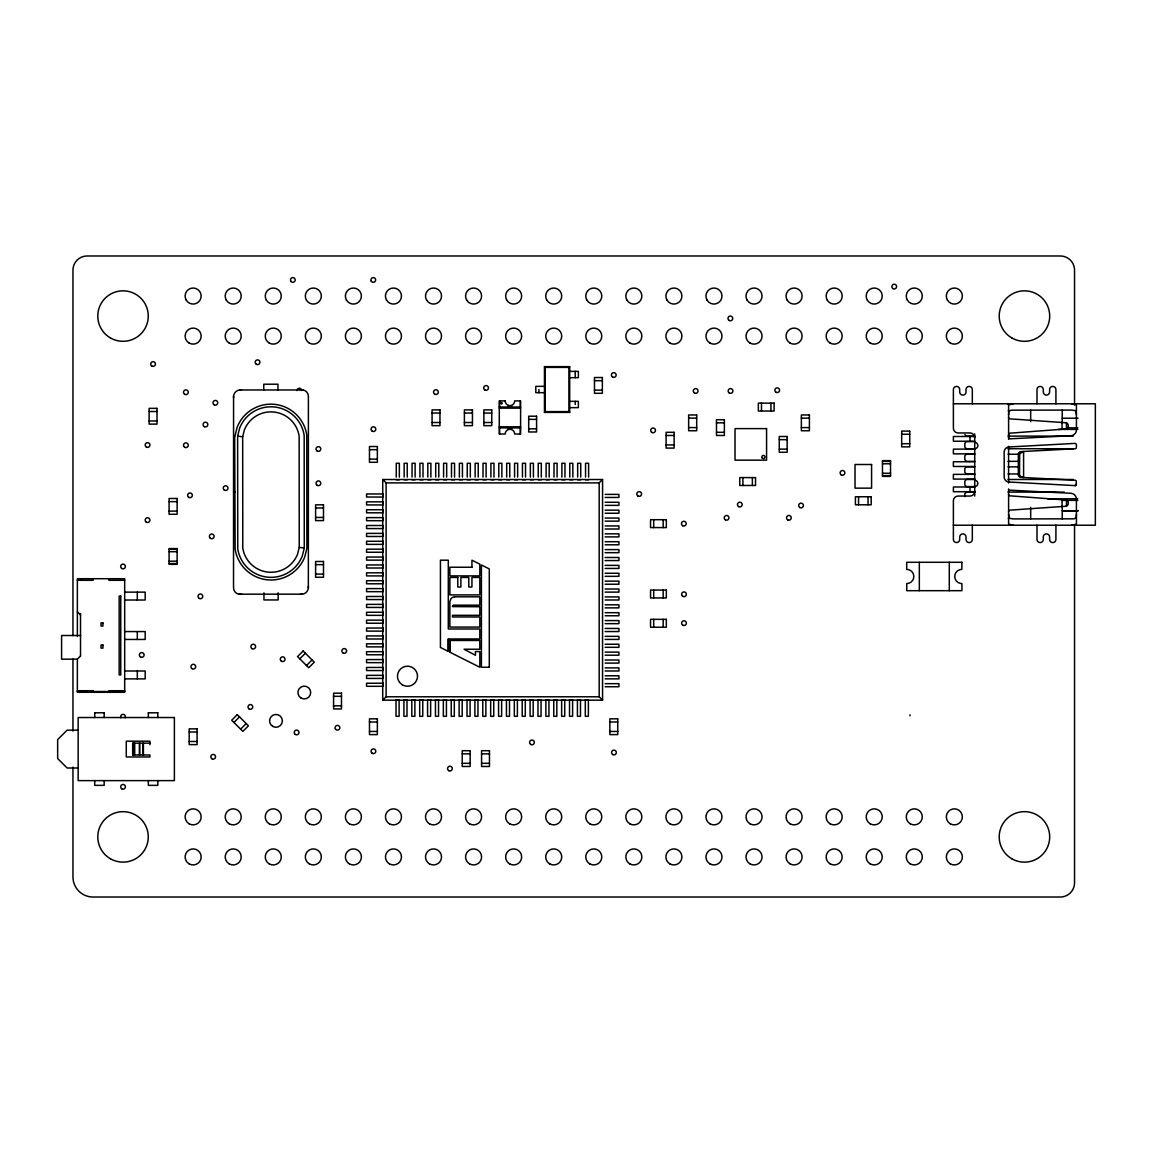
<?xml version="1.0" encoding="UTF-8"?>
<svg xmlns="http://www.w3.org/2000/svg" width="1153" height="1153" viewBox="0 0 1153 1153"><rect width="100%" height="100%" fill="white"/><g stroke="black" fill="none" stroke-linecap="round" stroke-linejoin="round"><path stroke-width="1.5" d="M448.301 638.964L448.315 651.416L440.432 647.453L440.432 560.185L448.315 560.185L448.301 629.005L479.835 629.005L479.835 638.964L448.301 638.964L448.315 651.416M1008.601 414.821L1008.832 411.477L1010.965 410.165L1071.685 410.079L1075.792 410.713L1076.426 414.821M1076.426 514.18L1076.196 517.538L1074.063 518.836L1013.328 518.922L1009.235 518.288L1008.601 514.18M1008.601 434.854L1008.616 434.638A1.701 1.701 0 0 1 1010.172 433.168L1065.314 429.017C1069.364 429.175 1069.364 422.546 1065.314 422.704L1010.172 418.87A1.701 1.686 0 0 1 1008.601 417.4L1008.601 417.184M1008.601 511.817L1008.616 511.601A1.701 1.686 0 0 1 1010.172 510.13L1065.314 506.297C1069.364 506.455 1069.364 499.825 1065.314 499.984L1010.172 495.848A1.701 1.701 0 0 1 1008.601 494.363L1008.601 494.147M1076.138 484.923L1074.841 485.6L1008.529 481.997A5.275 5.275 0 0 1 1004.177 477.472L1004.177 451.529A5.275 5.275 0 0 1 1008.529 447.004L1074.841 443.401A1.571 1.571 0 0 1 1076.426 444.972L1076.369 447.638A1.571 1.571 0 0 1 1074.841 448.805L1020.909 451.601A2.983 2.666 -90 0 0 1018.33 453.806L1018.33 475.195A2.983 2.666 90 0 0 1020.909 477.4L1074.841 480.196A1.571 1.571 0 0 1 1076.369 481.363L1076.008 485.096M449.886 652.209L449.872 640.463L479.792 640.463L479.835 649.24L464.082 649.24L475.44 655.264L475.44 651.56L479.835 651.56L479.835 667.256L449.886 652.209L449.886 640.463M1008.587 517.755L1008.385 518.663M235.039 435.848L237.187 427.158A36.247 36.247 0 0 1 306.77 435.027L306.885 548.309L304.738 557A36.247 36.247 0 0 1 235.154 549.131L234.664 435.791M237.633 436.165L239.637 428.123A33.624 33.624 0 0 1 304.176 435.416L304.277 547.992L302.288 556.034A33.624 33.624 0 0 1 237.749 548.742L237.633 436.165L242.678 436.771L242.779 547.978A28.537 28.537 0 0 0 297.56 554.175L299.247 547.372L299.146 436.165A28.537 28.537 0 0 0 244.364 429.983L242.678 436.771M77.366 636.398L77.366 578.72L124.683 578.72L124.683 692.29L77.366 692.29L77.366 659.17L80.523 656.014M569.697 412.385L568.948 411.621L568.948 367.389L569.697 366.64L544.461 366.64L544.461 412.385L569.697 412.385L569.697 366.64M233.929 722.455L239.507 716.878M544.461 412.385L545.225 411.621L545.225 367.389L544.461 366.64M299.78 658.81L305.358 653.232M240.617 729.143L246.194 723.58M306.467 665.512L312.045 659.934M382.724 479.518L386.111 482.891L599.185 482.891L602.558 479.518L602.558 700.174L382.724 700.174L382.724 479.518L602.558 479.518M382.724 700.174L386.111 696.787L386.111 482.891M1075.259 485.543L1074.841 485.6A1.571 1.571 0 0 0 1076.426 484.029M454.57 596.807L453.979 596.879A5.102 5.102 0 0 0 450.881 598.839L449.872 601.707L449.886 627.088L479.835 627.102L479.835 616.985L452.48 616.985L452.48 615.313L479.835 615.313L479.835 606.737L452.48 606.608A1.528 1.528 0 0 1 453.533 605.166L479.835 605.166L479.835 596.807L454.671 596.807M1013.328 403.781L1008.601 404.934L1008.601 439.264M1071.685 525.22L1076.426 524.067L1076.426 498.889A5.866 5.866 0 0 0 1070.863 493.282L1010.172 490.184A1.499 1.499 0 0 0 1008.601 491.682M545.225 367.389L568.948 367.389M569.697 371.367L578.374 371.367L578.374 377.68L569.697 377.68M594.472 380.677L602.356 380.677M544.461 386.356L535.799 386.356L535.799 392.669L544.461 392.669M239.608 389.973L303.34 389.973M594.472 390.146L602.356 390.146M569.697 401.345L578.374 401.345L578.374 407.643L569.697 407.643M953.387 403.781L1095.35 403.781L1095.35 525.22L953.387 525.22M508.214 406.231L511.658 406.231M499.292 407.038L520.594 407.038M499.292 408.133L520.594 408.133M149.126 411.506L157.024 411.506M545.225 411.621L568.948 411.621M432.072 413.048L439.956 413.048M464.4 413.048L472.442 413.048M483.871 413.048L491.754 413.048M688.644 418.121L696.686 418.121M801.364 418.121L809.406 418.121M1062.23 418.208L1078.098 418.236M528.694 419.361L536.577 419.361M149.126 420.96L157.024 420.96M432.072 422.502L439.956 422.502M464.4 422.502L472.442 422.502M483.871 422.502L491.754 422.502M716.489 422.848L724.372 422.848M499.292 426.797L520.594 426.797M688.644 427.59L696.686 427.59M801.364 427.59L809.406 427.59M499.292 427.878L520.594 427.878M1067.159 427.835L1077.796 427.835M508.214 428.685L511.658 428.685M528.694 428.815L536.577 428.815M1058.281 429.406L1077.796 429.406M716.489 432.317L724.372 432.317M901.689 434.249L909.731 434.249M666.088 435.474L674.13 435.474M974.717 436.108L966.401 436.108L964.83 434.537M1008.01 436.108L1073.27 436.108M974.717 436.497L953.387 436.497L953.387 441.239L974.717 441.239M779.269 439.653L787.153 439.653M974.717 441.628L966.401 441.628L964.83 443.213L964.83 447.148L966.401 448.733L974.717 448.733A3.156 3.156 0 0 0 977.845 445.577A3.156 3.156 0 0 0 974.689 442.421M901.689 443.703L909.731 443.703M666.088 444.943L674.13 444.943M1008.01 448.733L1073.27 448.733M779.269 449.122L787.153 449.122M974.717 449.122L953.387 449.122L953.387 453.85L974.717 453.85M369.479 449.67L377.362 449.67M974.717 454.253L966.401 454.253L964.83 455.824L964.83 459.773L966.401 461.344L974.717 461.344M1008.01 454.253L1019.382 454.253M369.479 459.139L377.362 459.139M882.477 461.416L890.52 461.416M1008.01 461.344L1019.382 461.344M974.717 461.748L953.387 461.748L953.387 466.475L974.717 466.475M882.477 463.78L890.52 463.78M974.717 466.864L966.401 466.864L964.83 468.449L964.83 472.384L966.401 473.969L974.717 473.969M1008.01 466.864L1019.382 466.864M882.477 473.249L890.52 473.249M1008.01 473.969L1019.382 473.969M974.717 474.359L953.387 474.359L953.387 479.086L974.717 479.086M882.477 475.612L890.52 475.612M974.717 479.489L966.401 479.489L964.83 481.06L964.83 485.009L966.401 486.58L974.717 486.58A3.156 3.156 0 0 0 977.845 483.424A3.156 3.156 0 0 0 974.689 480.268M1008.01 479.489L1073.27 479.489M396.272 479.749L399.356 479.749M404.155 479.749L407.24 479.749M412.053 479.749L415.123 479.749M419.937 479.749L423.007 479.749M427.821 479.749L430.891 479.749M435.704 479.749L438.789 479.749M443.588 479.749L446.672 479.749M451.486 479.749L454.556 479.749M459.37 479.749L462.439 479.749M467.253 479.749L470.323 479.749M475.137 479.749L478.221 479.749M483.021 479.749L486.105 479.749M490.919 479.749L493.988 479.749M498.802 479.749L501.872 479.749M506.686 479.749L509.756 479.749M514.569 479.749L517.654 479.749M522.453 479.749L525.537 479.749M530.351 479.749L533.421 479.749M538.235 479.749L541.305 479.749M546.118 479.749L549.188 479.749M554.002 479.749L557.086 479.749M561.886 479.749L564.97 479.749M569.784 479.749L572.854 479.749M577.667 479.749L580.737 479.749M585.551 479.749L588.621 479.749M974.717 486.984L953.387 486.984L953.387 491.711L974.717 491.711M233.526 492.072L235.039 492.072M974.717 492.1L966.401 492.1L964.83 493.686L964.83 496.64M1008.01 492.1L1064.291 492.1M605.152 494.392L618.93 494.392L618.93 497.462L605.152 497.462M1047.63 498.802L1077.796 498.802M1061.827 500.388L1077.796 500.388M169.087 501.641L177.13 501.641M605.152 502.276L618.93 502.276L618.93 505.36L605.152 505.36M315.605 507.983L323.489 507.983M605.152 510.159L618.93 510.159L618.93 513.244L605.152 513.244M169.087 511.11L177.13 511.11M315.605 517.452L323.489 517.452M605.152 518.057L618.93 518.057L618.93 521.127L605.152 521.127M605.152 525.941L618.93 525.941L618.93 529.011L605.152 529.011M605.152 533.825L618.93 533.825L618.93 536.894L605.152 536.894M605.152 541.708L618.93 541.708L618.93 544.793L605.152 544.793M169.087 549.361L177.13 549.361M605.152 549.592L618.93 549.592L618.93 552.676L605.152 552.676M169.087 551.725L177.13 551.725M605.152 557.49L618.93 557.49L618.93 560.56L605.152 560.56M169.087 561.18L177.13 561.18M169.087 563.558L177.13 563.558M315.605 564.639L323.489 564.639M605.152 565.374L618.93 565.374L618.93 568.443L605.152 568.443M605.152 573.257L618.93 573.257L618.93 576.327L605.152 576.327M315.605 574.108L323.489 574.108M77.366 580.305L93.134 580.305L93.134 578.72M124.683 580.305L108.915 580.305L108.915 578.72M605.152 581.141L618.93 581.141L618.93 584.225L605.152 584.225M605.152 589.024L618.93 589.024L618.93 592.109L605.152 592.109M124.683 592.138L145.192 592.138L145.192 600.021L124.683 600.021M238.585 594.17L302.317 594.17M605.152 596.923L618.93 596.923L618.93 599.992L605.152 599.992M605.152 604.806L618.93 604.806L618.93 607.876L605.152 607.876M605.152 612.69L618.93 612.69L618.93 615.76L605.152 615.76M605.152 620.573L618.93 620.573L618.93 623.658L605.152 623.658M605.152 628.457L618.93 628.457L618.93 631.541L605.152 631.541M124.683 631.57L145.192 631.57L145.192 639.454L124.683 639.454M80.681 635.505L61.599 635.505L61.599 659.17L77.366 659.17M605.152 636.355L618.93 636.355L618.93 639.425L605.152 639.425M605.152 644.239L618.93 644.239L618.93 647.309L605.152 647.309M605.152 652.122L618.93 652.122L618.93 655.192L605.152 655.192M605.152 660.006L618.93 660.006L618.93 663.09L605.152 663.09M605.152 667.89L618.93 667.89L618.93 670.974L605.152 670.974M124.683 671.003L145.192 671.003L145.192 678.886L124.683 678.886M605.152 675.788L618.93 675.788L618.93 678.858L605.152 678.858M605.152 683.671L618.93 683.671L618.93 686.741L605.152 686.741M77.366 690.719L93.134 690.719L93.134 692.29M124.683 690.719L109.002 690.719L109.002 692.29M77.366 691.497L124.683 691.497M333.577 696.326L341.475 696.326M386.111 696.787L599.185 696.787L602.558 700.174M333.577 705.795L341.475 705.795M94.719 712.799L104.174 712.799M148.348 712.799L157.802 712.799M369.479 721.994L377.362 721.994M609.865 721.994L617.749 721.994M78.159 730.152L67.119 730.152L57.65 739.606L57.65 758.53L67.119 767.999L78.159 767.999M369.479 731.449L377.362 731.449M609.865 731.449L617.749 731.449M189.193 732.011L197.077 732.011M189.193 741.465L197.077 741.465M149.919 743.152L132.696 743.152L132.696 754.984L149.919 754.984L149.919 756.959L126.268 756.959L126.268 741.192L149.919 741.192L149.919 744.694M462.238 753.846L470.136 753.846M481.579 753.846L489.463 753.846M462.238 763.315L470.136 763.315M481.579 763.315L489.463 763.315M1071.685 403.781L1076.426 404.934L1076.426 430.112A5.866 5.866 0 0 1 1070.863 435.733L1010.172 438.817A1.499 1.499 0 0 1 1008.601 437.318M1013.328 525.22L1008.601 524.067L1008.601 488.944M241.481 389.973L239.334 390.002A6.99 6.99 0 0 0 233.598 395.724L233.569 397.886M300.443 594.17L302.59 594.155A6.99 6.99 0 0 0 308.327 588.434L308.355 586.272M1007.751 403.781L1008.558 404.141M299.247 547.372L304.277 547.992M77.366 611.854L80.523 614.996M1008.385 410.338L1008.601 411.29M1074.538 404.905L1074.538 270.148A14.167 14.167 0 0 0 1060.371 255.98L87.109 255.98A14.167 14.167 0 0 0 72.956 270.148L72.956 635.678M1074.538 525.278L1074.538 882.838A14.182 14.182 0 0 1 1060.342 897.02L93.018 897.02A20.062 20.062 0 0 1 72.956 876.957L72.956 767.12M1066.467 422.949L1066.467 428.772M1066.467 500.229L1066.467 506.052M1062.23 410.093L1062.23 422.935M1062.23 506.066L1062.23 518.908M1062.043 422.474L1062.043 429.262M1062.043 499.739L1062.043 506.527M1055.917 403.781L1055.917 389.584A3.156 3.156 0 0 0 1052.761 386.428A3.156 3.156 0 0 0 1049.605 389.584L1049.605 391.948A3.156 3.156 0 0 1 1046.448 395.104A3.156 3.156 0 0 1 1043.292 391.948L1043.292 389.584A3.156 3.156 0 0 0 1040.15 386.428A3.156 3.156 0 0 0 1036.994 389.584L1036.994 403.781M1055.917 525.22L1055.917 539.417A3.156 3.156 0 0 1 1052.761 542.573A3.156 3.156 0 0 1 1049.605 539.417L1049.605 537.053A3.156 3.156 0 0 0 1046.448 533.897A3.156 3.156 0 0 0 1043.292 537.053L1043.292 539.417A3.156 3.156 0 0 1 1040.15 542.573A3.156 3.156 0 0 1 1036.994 539.417L1036.994 525.22M1030.681 410.093L1030.681 421.71M1030.681 507.349L1030.681 518.908M1008.601 446.355L1008.601 483.035M974.717 433.946L974.717 496.049M972.325 403.781L972.325 389.584A3.156 3.156 0 0 0 969.169 386.428A3.156 3.156 0 0 0 966.012 389.584L966.012 391.948A3.156 3.156 0 0 1 962.856 395.104A3.156 3.156 0 0 1 959.7 391.948L959.7 389.584A3.156 3.156 0 0 0 956.543 386.428A3.156 3.156 0 0 0 953.387 389.584L953.387 428.224A4.727 4.727 0 0 0 958.129 432.951L969.961 432.951A4.727 4.727 0 0 1 974.689 437.693M972.325 525.22L972.325 539.417A3.156 3.156 0 0 1 969.169 542.573A3.156 3.156 0 0 1 966.012 539.417L966.012 537.053A3.156 3.156 0 0 0 962.856 533.897A3.156 3.156 0 0 0 959.7 537.053L959.7 539.417A3.156 3.156 0 0 1 956.543 542.573A3.156 3.156 0 0 1 953.387 539.417L953.387 500.777A4.727 4.727 0 0 1 958.129 496.049L969.961 496.049A4.727 4.727 0 0 0 974.689 491.308M969.99 436.497L969.99 441.239M969.99 486.984L969.99 491.711M949.294 562.289L949.294 590.682M919.33 562.289L919.33 590.682M910.005 714.846L910.005 715.782M868.036 496.756L868.036 504.798M858.567 496.756L858.567 504.798M770.953 403.132L770.953 411.03M761.484 403.132L761.484 411.03M752.376 477.587L752.376 485.471M742.907 477.587L742.907 485.471M663.177 519.7L663.177 527.584M663.177 590.062L663.177 597.946M663.177 619.334L663.177 627.232M653.708 519.7L653.708 527.584M653.708 590.062L653.708 597.946M653.708 619.334L653.708 627.232M599.185 482.891L599.185 696.787M588.621 477.068L588.621 463.29L585.551 463.29L585.551 477.068M580.737 477.068L580.737 463.29L577.667 463.29L577.667 477.068M575.217 371.367L575.217 377.68M575.217 401.345L575.217 404.501M572.854 477.068L572.854 463.29L569.784 463.29L569.784 477.068M564.97 477.068L564.97 463.29L561.886 463.29L561.886 477.068M557.086 477.068L557.086 463.29L554.002 463.29L554.002 477.068M549.188 477.068L549.188 463.29L546.118 463.29L546.118 477.068M541.305 477.068L541.305 463.29L538.235 463.29L538.235 477.068M538.941 389.512L538.941 392.669M533.421 477.068L533.421 463.29L530.351 463.29L530.351 477.068M525.537 477.068L525.537 463.29L522.453 463.29L522.453 477.068M520.277 400.898L520.277 407.038M520.277 427.878L520.277 434.018M517.654 477.068L517.654 463.29L514.569 463.29L514.569 477.068M509.756 477.068L509.756 463.29L506.686 463.29L506.686 477.068M501.872 477.068L501.872 463.29L498.802 463.29L498.802 477.068M499.609 400.898L499.609 407.038M499.609 427.878L499.609 434.018M493.988 477.068L493.988 463.29L490.919 463.29L490.919 477.068M486.105 477.068L486.105 463.29L483.021 463.29L483.021 477.068M478.221 477.068L478.221 463.29L475.137 463.29L475.137 477.068M470.323 477.068L470.323 463.29L467.253 463.29L467.253 477.068M462.439 477.068L462.439 463.29L459.37 463.29L459.37 477.068M454.556 477.068L454.556 463.29L451.486 463.29L451.486 477.068M446.672 477.068L446.672 463.29L443.588 463.29L443.588 477.068M438.789 477.068L438.789 463.29L435.704 463.29L435.704 477.068M430.891 477.068L430.891 463.29L427.821 463.29L427.821 477.068M423.007 477.068L423.007 463.29L419.937 463.29L419.937 477.068M415.123 477.068L415.123 463.29L412.053 463.29L412.053 477.068M407.24 477.068L407.24 463.29L404.155 463.29L404.155 477.068M399.356 477.068L399.356 463.29L396.272 463.29L396.272 477.068M308.355 588.102L308.399 396.517A6.558 6.558 0 0 0 300.371 389.973M278.161 592.844L278.161 599.949L263.951 599.949L263.951 592.844M277.959 389.973L277.959 384.208L263.763 384.208L263.763 389.973M233.569 396.055L233.526 587.641A6.558 6.558 0 0 0 241.553 594.17M157.802 712.785L157.802 717.526M157.802 780.624L157.802 785.366L148.348 785.352L148.348 780.624M148.348 712.785L148.348 717.526M143.404 743.152L143.404 754.984M143.116 743.152L143.116 754.984M139.7 743.152L139.7 754.984M139.412 743.152L139.412 754.984M137.308 592.138L137.308 600.021M137.308 631.57L137.308 639.454M137.308 671.003L137.308 678.886M134.584 743.152L134.584 754.984M134.368 743.152L134.368 754.984M132.912 743.152L132.912 754.984M120.748 578.72L120.748 579.512M120.762 691.497L120.762 692.29M104.174 712.785L104.174 717.526M104.174 780.624L104.174 785.366L94.719 785.352L94.719 780.624M94.719 712.785L94.719 717.526M81.315 578.72L81.315 579.512M81.315 691.497L81.315 692.29M80.523 613.54L80.523 656.143M72.956 659.084L72.956 731.103M296.955 390.593A2.364 2.364 0 0 1 299.319 388.23A2.364 2.364 0 0 1 301.682 390.593M120.979 717.887A2.364 2.364 0 0 1 123.025 714.341A2.364 2.364 0 0 1 125.072 717.887M500.892 403.06C501.858 406.072 503.241 400.941 500.892 403.06M1019.656 453.749L1019.54 474.618L1020.708 476.607L1023.59 477.529L1023.59 451.472L1019.656 453.749M237.273 714.644L231.695 720.221L242.851 731.377L248.428 725.799L237.273 714.644M303.124 651.013L297.546 656.576L308.701 667.731L314.279 662.153L303.124 651.013M602.356 377.521L594.472 377.521L594.472 393.303L602.356 393.303L602.356 377.521M505.201 400.898L499.292 400.898L499.292 434.018L505.201 434.018A4.727 4.727 0 0 1 509.943 429.291A4.727 4.727 0 0 1 514.67 434.018L520.594 434.018L520.594 400.898L514.67 400.898A4.727 4.727 0 0 1 509.943 405.625A4.727 4.727 0 0 1 505.201 400.898M774.11 403.132L758.328 403.132L758.328 411.03L774.11 411.03L774.11 403.132M157.024 408.349L149.126 408.349L149.126 424.117L157.024 424.117L157.024 408.349M439.956 409.891L432.072 409.891L432.072 425.659L439.956 425.659L439.956 409.891M472.442 409.891L464.4 409.891L464.4 425.659L472.442 425.659L472.442 409.891M491.754 409.891L483.871 409.891L483.871 425.659L491.754 425.659L491.754 409.891M696.686 414.965L688.644 414.965L688.644 430.746L696.686 430.746L696.686 414.965M809.406 414.965L801.364 414.965L801.364 430.746L809.406 430.746L809.406 414.965M536.577 416.204L528.694 416.204L528.694 431.971L536.577 431.971L536.577 416.204M724.372 419.706L716.489 419.706L716.489 435.474L724.372 435.474L724.372 419.706M766.572 428.613L735.023 428.613L735.023 460.162L766.572 460.162L766.572 428.613M909.731 431.092L901.689 431.092L901.689 446.86L909.731 446.86L909.731 431.092M674.13 432.317L666.088 432.317L666.088 448.099L674.13 448.099L674.13 432.317M787.153 436.497L779.269 436.497L779.269 452.279L787.153 452.279L787.153 436.497M377.362 446.514L369.479 446.514L369.479 462.281L377.362 462.281L377.362 446.514M890.52 460.638L882.477 460.638L882.477 476.405L890.52 476.405L890.52 460.638M871.582 464.5L855.022 464.5L855.022 488.151L871.582 488.151L871.582 464.5M755.532 477.587L739.75 477.587L739.75 485.471L755.532 485.471L755.532 477.587M383.027 493.96L366.568 493.96L366.568 497.044L383.027 497.044L383.027 493.96M871.192 496.756L855.411 496.756L855.411 504.798L871.192 504.798L871.192 496.756M177.13 498.485L169.087 498.485L169.087 514.267L177.13 514.267L177.13 498.485M383.027 501.843L366.568 501.843L366.568 504.928L383.027 504.928L383.027 501.843M323.489 504.827L315.605 504.827L315.605 520.594L323.489 520.594L323.489 504.827M383.027 509.741L366.568 509.741L366.568 512.811L383.027 512.811L383.027 509.741M1078.098 510.765L1062.23 510.765L1078.098 510.793M383.027 517.625L366.568 517.625L366.568 520.695L383.027 520.695L383.027 517.625M666.333 519.7L650.551 519.7L650.551 527.584L666.333 527.584L666.333 519.7M383.027 525.509L366.568 525.509L366.568 528.578L383.027 528.578L383.027 525.509M383.027 533.392L366.568 533.392L366.568 536.476L383.027 536.476L383.027 533.392M383.027 541.276L366.568 541.276L366.568 544.36L383.027 544.36L383.027 541.276M177.13 548.569L169.087 548.569L169.087 564.336L177.13 564.336L177.13 548.569M383.027 549.174L366.568 549.174L366.568 552.244L383.027 552.244L383.027 549.174M383.027 557.058L366.568 557.058L366.568 560.127L383.027 560.127L383.027 557.058M323.489 561.482L315.605 561.482L315.605 577.264L323.489 577.264L323.489 561.482M961.919 562.289L906.705 562.289L906.705 569.395L908.478 569.611A7.091 7.091 0 0 1 906.791 583.577L906.705 590.682L961.919 590.682L961.919 583.577L960.146 583.36A7.091 7.091 0 0 1 961.833 569.38L961.919 562.289M383.027 564.941L366.568 564.941L366.568 568.011L383.027 568.011L383.027 564.941M471.937 567.233L449.886 567.233L449.886 575.895L479.835 575.895L479.835 564.177L471.937 560.214L471.937 567.233M383.027 572.825L366.568 572.825L366.568 575.909L383.027 575.909L383.027 572.825M457.77 577.451L449.886 577.451L449.886 594.905L479.835 594.905L479.835 577.451L471.937 577.451L471.937 587.021L468.781 587.021L468.781 577.451L460.883 577.451L460.883 587.021L457.77 587.021L457.77 577.451M383.027 580.708L366.568 580.708L366.568 583.793L383.027 583.793L383.027 580.708M383.027 588.606L366.568 588.606L366.568 591.676L383.027 591.676L383.027 588.606M666.333 590.062L650.551 590.062L650.551 597.946L666.333 597.946L666.333 590.062M120.748 596.072L119.163 596.072L119.163 674.937L120.748 674.937L120.748 596.072M383.027 596.49L366.568 596.49L366.568 599.56L383.027 599.56L383.027 596.49M383.027 604.374L366.568 604.374L366.568 607.444L383.027 607.444L383.027 604.374M383.027 612.257L366.568 612.257L366.568 615.342L383.027 615.342L383.027 612.257M666.333 619.334L650.551 619.334L650.551 627.232L666.333 627.232L666.333 619.334M383.027 620.141L366.568 620.141L366.568 623.225L383.027 623.225L383.027 620.141M102.92 622.894L101.032 622.894L101.032 626.036L102.92 626.036L102.92 622.894M383.027 628.039L366.568 628.039L366.568 631.109L383.027 631.109L383.027 628.039M383.027 635.923L366.568 635.923L366.568 638.993L383.027 638.993L383.027 635.923M383.027 643.806L366.568 643.806L366.568 646.876L383.027 646.876L383.027 643.806M102.92 644.974L101.032 644.974L101.032 648.13L102.92 648.13L102.92 644.974M383.027 651.69L366.568 651.69L366.568 654.774L383.027 654.774L383.027 651.69M383.027 659.574L366.568 659.574L366.568 662.658L383.027 662.658L383.027 659.574M489.29 667.256L481.406 667.256L481.406 564.97L489.29 568.933L489.29 667.256M383.027 667.457L366.568 667.457L366.568 670.542L383.027 670.542L383.027 667.457M383.027 675.355L366.568 675.355L366.568 678.425L383.027 678.425L383.027 675.355M383.027 683.239L366.568 683.239L366.568 686.309L383.027 686.309L383.027 683.239M341.475 693.169L333.577 693.169L333.577 708.951L341.475 708.951L341.475 693.169M399.111 699.842L396.027 699.842L396.027 716.301L399.111 716.301L399.111 699.842M406.995 699.842L403.91 699.842L403.91 716.301L406.995 716.301L406.995 699.842M414.878 699.842L411.808 699.842L411.808 716.301L414.878 716.301L414.878 699.842M422.762 699.842L419.692 699.842L419.692 716.301L422.762 716.301L422.762 699.842M430.645 699.842L427.576 699.842L427.576 716.301L430.645 716.301L430.645 699.842M438.544 699.842L435.459 699.842L435.459 716.301L438.544 716.301L438.544 699.842M446.427 699.842L443.343 699.842L443.343 716.301L446.427 716.301L446.427 699.842M454.311 699.842L451.227 699.842L451.227 716.301L454.311 716.301L454.311 699.842M462.194 699.842L459.125 699.842L459.125 716.301L462.194 716.301L462.194 699.842M470.078 699.842L467.008 699.842L467.008 716.301L470.078 716.301L470.078 699.842M477.962 699.842L474.892 699.842L474.892 716.301L477.962 716.301L477.962 699.842M485.86 699.842L482.776 699.842L482.776 716.301L485.86 716.301L485.86 699.842M493.743 699.842L490.659 699.842L490.659 716.301L493.743 716.301L493.743 699.842M501.627 699.842L498.557 699.842L498.557 716.301L501.627 716.301L501.627 699.842M509.511 699.842L506.441 699.842L506.441 716.301L509.511 716.301L509.511 699.842M517.394 699.842L514.324 699.842L514.324 716.301L517.394 716.301L517.394 699.842M525.292 699.842L522.208 699.842L522.208 716.301L525.292 716.301L525.292 699.842M533.176 699.842L530.092 699.842L530.092 716.301L533.176 716.301L533.176 699.842M541.06 699.842L537.99 699.842L537.99 716.301L541.06 716.301L541.06 699.842M548.943 699.842L545.873 699.842L545.873 716.301L548.943 716.301L548.943 699.842M556.827 699.842L553.757 699.842L553.757 716.301L556.827 716.301L556.827 699.842M564.725 699.842L561.641 699.842L561.641 716.301L564.725 716.301L564.725 699.842M572.609 699.842L569.524 699.842L569.524 716.301L572.609 716.301L572.609 699.842M580.492 699.842L577.422 699.842L577.422 716.301L580.492 716.301L580.492 699.842M588.376 699.842L585.306 699.842L585.306 716.301L588.376 716.301L588.376 699.842M174.377 717.526L78.159 717.526L78.159 780.624L174.377 780.624L174.377 717.526M377.362 718.838L369.479 718.838L369.479 734.605L377.362 734.605L377.362 718.838M617.749 718.838L609.865 718.838L609.865 734.605L617.749 734.605L617.749 718.838M197.077 728.855L189.193 728.855L189.193 744.622L197.077 744.622L197.077 728.855M470.136 750.704L462.238 750.704L462.238 766.471L470.136 766.471L470.136 750.704M489.463 750.704L481.579 750.704L481.579 766.471L489.463 766.471L489.463 750.704M110.414 858.754A25.236 25.236 0 0 0 148.261 836.891A25.236 25.236 0 0 0 110.414 815.041A25.236 25.236 0 0 0 110.414 858.754M110.414 337.93A25.236 25.236 0 0 0 148.261 316.066A25.236 25.236 0 0 0 110.414 294.217A25.236 25.236 0 0 0 110.414 337.93M1011.83 858.754A25.236 25.236 0 0 0 1049.691 836.891A25.236 25.236 0 0 0 1011.83 815.041A25.236 25.236 0 0 0 1011.83 858.754M1011.83 337.93A25.236 25.236 0 0 0 1049.691 316.066A25.236 25.236 0 0 0 1011.83 294.217A25.236 25.236 0 0 0 1011.83 337.93M290.772 281.13A2.364 2.364 0 0 0 294.88 281.13A2.364 2.364 0 0 0 292.819 277.585A2.364 2.364 0 0 0 290.772 281.13M371.223 281.13A2.364 2.364 0 0 0 375.316 281.13A2.364 2.364 0 0 0 373.269 277.585A2.364 2.364 0 0 0 371.223 281.13M729.345 393.014A2.364 2.364 0 0 0 732.89 390.968A2.364 2.364 0 0 0 729.345 388.907A2.364 2.364 0 0 0 729.345 393.014M729.186 320.462A2.364 2.364 0 0 0 732.731 318.401A2.364 2.364 0 0 0 729.186 316.354A2.364 2.364 0 0 0 729.186 320.462M434.753 394.167A2.364 2.364 0 0 0 438.299 392.121A2.364 2.364 0 0 0 434.753 390.06A2.364 2.364 0 0 0 434.753 394.167M317.219 451.039A2.364 2.364 0 0 0 320.779 448.993A2.364 2.364 0 0 0 317.219 446.946A2.364 2.364 0 0 0 317.219 451.039M317.219 485.341A2.364 2.364 0 0 0 320.779 483.294A2.364 2.364 0 0 0 317.219 481.248A2.364 2.364 0 0 0 317.219 485.341M256.37 364.29A2.364 2.364 0 0 0 259.929 362.244A2.364 2.364 0 0 0 256.37 360.197A2.364 2.364 0 0 0 256.37 364.29M140.565 656.994A2.364 2.364 0 0 0 144.111 654.933A2.364 2.364 0 0 0 140.565 652.886A2.364 2.364 0 0 0 140.565 656.994M211.993 758.818A2.364 2.364 0 0 0 215.539 756.772A2.364 2.364 0 0 0 211.993 754.725A2.364 2.364 0 0 0 211.993 758.818M192.147 668.711A2.364 2.364 0 0 0 195.693 666.665A2.364 2.364 0 0 0 192.147 664.604A2.364 2.364 0 0 0 192.147 668.711M612.603 377.045A2.364 2.364 0 0 0 616.149 374.999A2.364 2.364 0 0 0 612.603 372.952A2.364 2.364 0 0 0 612.603 377.045M682.648 525.696A2.364 2.364 0 0 0 686.208 523.649A2.364 2.364 0 0 0 682.648 521.603A2.364 2.364 0 0 0 682.648 525.696M682.807 596.36A2.364 2.364 0 0 0 686.366 594.314A2.364 2.364 0 0 0 682.807 592.253A2.364 2.364 0 0 0 682.807 596.36M682.807 625.214A2.364 2.364 0 0 0 686.366 623.168A2.364 2.364 0 0 0 682.807 621.121A2.364 2.364 0 0 0 682.807 625.214M841.301 474.906A2.364 2.364 0 0 0 844.846 472.86A2.364 2.364 0 0 0 841.301 470.813A2.364 2.364 0 0 0 841.301 474.906M372.246 431.208A2.364 2.364 0 0 0 375.792 429.161A2.364 2.364 0 0 0 372.246 427.114A2.364 2.364 0 0 0 372.246 431.208M372.246 753.298A2.364 2.364 0 0 0 375.792 751.252A2.364 2.364 0 0 0 372.246 749.205A2.364 2.364 0 0 0 372.246 753.298M121.843 788.868A2.364 2.364 0 0 0 125.389 786.822A2.364 2.364 0 0 0 121.843 784.775A2.364 2.364 0 0 0 121.843 788.868M281.462 661.26A2.364 2.364 0 0 0 285.022 659.213A2.364 2.364 0 0 0 281.462 657.167A2.364 2.364 0 0 0 281.462 661.26M335.408 728.927A2.364 2.364 0 0 0 339.515 728.927A2.364 2.364 0 0 0 337.469 725.381A2.364 2.364 0 0 0 335.408 728.927M151.893 366.077A2.364 2.364 0 0 0 155.439 364.017A2.364 2.364 0 0 0 151.893 361.97A2.364 2.364 0 0 0 151.893 366.077M188.804 497.375A2.364 2.364 0 0 0 192.349 495.329A2.364 2.364 0 0 0 188.804 493.282A2.364 2.364 0 0 0 188.804 497.375M199.21 598.407A2.364 2.364 0 0 0 202.755 596.36A2.364 2.364 0 0 0 199.21 594.314A2.364 2.364 0 0 0 199.21 598.407M184.696 447.306A2.364 2.364 0 0 0 188.256 445.26A2.364 2.364 0 0 0 184.696 443.199A2.364 2.364 0 0 0 184.696 447.306M184.696 394.312A2.364 2.364 0 0 0 188.256 392.251A2.364 2.364 0 0 0 184.696 390.204A2.364 2.364 0 0 0 184.696 394.312M448.748 770.651A2.364 2.364 0 0 0 452.293 768.604A2.364 2.364 0 0 0 448.748 766.543A2.364 2.364 0 0 0 448.748 770.651M612.776 754.566A2.364 2.364 0 0 0 616.322 752.505A2.364 2.364 0 0 0 612.776 750.459A2.364 2.364 0 0 0 612.776 754.566M638.013 496.035A2.364 2.364 0 0 0 641.572 493.988A2.364 2.364 0 0 0 638.013 491.942A2.364 2.364 0 0 0 638.013 496.035M776.027 392.251A2.364 2.364 0 0 0 779.572 390.204A2.364 2.364 0 0 0 776.027 388.157A2.364 2.364 0 0 0 776.027 392.251M484.909 389.988A2.364 2.364 0 0 0 488.454 387.941A2.364 2.364 0 0 0 484.909 385.88A2.364 2.364 0 0 0 484.909 389.988M146.373 447.061A2.364 2.364 0 0 0 149.919 445.015A2.364 2.364 0 0 0 146.373 442.968A2.364 2.364 0 0 0 146.373 447.061M121.843 568.515A2.364 2.364 0 0 0 125.389 566.469A2.364 2.364 0 0 0 121.843 564.422A2.364 2.364 0 0 0 121.843 568.515M146.373 522.179A2.364 2.364 0 0 0 149.919 520.133A2.364 2.364 0 0 0 146.373 518.072A2.364 2.364 0 0 0 146.373 522.179M294.563 733.668A2.364 2.364 0 0 0 298.656 733.668A2.364 2.364 0 0 0 296.609 730.108A2.364 2.364 0 0 0 294.563 733.668M249.207 708.98A2.364 2.364 0 0 0 252.766 706.933A2.364 2.364 0 0 0 249.207 704.872A2.364 2.364 0 0 0 249.207 708.98M725.396 519.859A2.364 2.364 0 0 0 728.941 517.812A2.364 2.364 0 0 0 725.396 515.766A2.364 2.364 0 0 0 725.396 519.859M787.701 519.859A2.364 2.364 0 0 0 791.246 517.812A2.364 2.364 0 0 0 787.701 515.766A2.364 2.364 0 0 0 787.701 519.859M799.851 507.551A2.364 2.364 0 0 0 803.396 505.504A2.364 2.364 0 0 0 799.851 503.457A2.364 2.364 0 0 0 799.851 507.551M738.655 506.614A2.364 2.364 0 0 0 742.201 504.553A2.364 2.364 0 0 0 738.655 502.506A2.364 2.364 0 0 0 738.655 506.614M893.071 288.625A2.364 2.364 0 0 0 896.616 286.578A2.364 2.364 0 0 0 893.071 284.532A2.364 2.364 0 0 0 893.071 288.625M694.481 393.014A2.364 2.364 0 0 0 698.026 390.968A2.364 2.364 0 0 0 694.481 388.907A2.364 2.364 0 0 0 694.481 393.014M651.892 432.447A2.364 2.364 0 0 0 655.452 430.4A2.364 2.364 0 0 0 651.892 428.339A2.364 2.364 0 0 0 651.892 432.447M252.046 648.649A2.364 2.364 0 0 0 255.606 646.588A2.364 2.364 0 0 0 252.046 644.541A2.364 2.364 0 0 0 252.046 648.649M343.061 652.987A2.364 2.364 0 0 0 346.606 650.926A2.364 2.364 0 0 0 343.061 648.88A2.364 2.364 0 0 0 343.061 652.987M214.199 404.847A2.364 2.364 0 0 0 217.744 402.786A2.364 2.364 0 0 0 214.199 400.74A2.364 2.364 0 0 0 214.199 404.847M209.702 537.572A2.364 2.364 0 0 0 213.795 537.572A2.364 2.364 0 0 0 211.748 534.026A2.364 2.364 0 0 0 209.702 537.572M204.254 426.61A2.364 2.364 0 0 0 207.814 424.563A2.364 2.364 0 0 0 204.254 422.517A2.364 2.364 0 0 0 204.254 426.61M224.446 490.169A2.364 2.364 0 0 0 227.991 488.123A2.364 2.364 0 0 0 224.446 486.076A2.364 2.364 0 0 0 224.446 490.169M530.755 744.463A2.364 2.364 0 0 0 534.315 742.417A2.364 2.364 0 0 0 530.755 740.37A2.364 2.364 0 0 0 530.755 744.463M272.771 726.404A6.399 6.399 0 0 0 282.384 720.856A6.399 6.399 0 0 0 272.771 715.307A6.399 6.399 0 0 0 272.771 726.404M301.106 698.069A6.399 6.399 0 0 0 310.705 692.521A6.399 6.399 0 0 0 301.106 686.986A6.399 6.399 0 0 0 301.106 698.069M189.135 863.871A8.013 8.013 0 0 0 201.155 856.924A8.013 8.013 0 0 0 189.135 849.992A8.013 8.013 0 0 0 189.135 863.871M189.135 823.804A8.013 8.013 0 0 0 201.155 816.857A8.013 8.013 0 0 0 189.135 809.925A8.013 8.013 0 0 0 189.135 823.804M229.202 863.871A8.013 8.013 0 0 0 241.222 856.924A8.013 8.013 0 0 0 229.202 849.992A8.013 8.013 0 0 0 229.202 863.871M229.202 823.804A8.013 8.013 0 0 0 241.222 816.857A8.013 8.013 0 0 0 229.202 809.925A8.013 8.013 0 0 0 229.202 823.804M269.254 863.871A8.013 8.013 0 0 0 281.274 856.924A8.013 8.013 0 0 0 269.254 849.992A8.013 8.013 0 0 0 269.254 863.871M269.254 823.804A8.013 8.013 0 0 0 281.274 816.857A8.013 8.013 0 0 0 269.254 809.925A8.013 8.013 0 0 0 269.254 823.804M309.321 863.871A8.013 8.013 0 0 0 321.341 856.924A8.013 8.013 0 0 0 309.321 849.992A8.013 8.013 0 0 0 309.321 863.871M309.321 823.804A8.013 8.013 0 0 0 321.341 816.857A8.013 8.013 0 0 0 309.321 809.925A8.013 8.013 0 0 0 309.321 823.804M349.388 863.871A8.013 8.013 0 0 0 361.408 856.924A8.013 8.013 0 0 0 349.388 849.992A8.013 8.013 0 0 0 349.388 863.871M349.388 823.804A8.013 8.013 0 0 0 361.408 816.857A8.013 8.013 0 0 0 349.388 809.925A8.013 8.013 0 0 0 349.388 823.804M389.455 863.871A8.013 8.013 0 0 0 401.475 856.924A8.013 8.013 0 0 0 389.455 849.992A8.013 8.013 0 0 0 389.455 863.871M389.455 823.804A8.013 8.013 0 0 0 401.475 816.857A8.013 8.013 0 0 0 389.455 809.925A8.013 8.013 0 0 0 389.455 823.804M429.507 863.871A8.013 8.013 0 0 0 441.527 856.924A8.013 8.013 0 0 0 429.507 849.992A8.013 8.013 0 0 0 429.507 863.871M429.507 823.804A8.013 8.013 0 0 0 441.527 816.857A8.013 8.013 0 0 0 429.507 809.925A8.013 8.013 0 0 0 429.507 823.804M469.574 863.871A8.013 8.013 0 0 0 481.594 856.924A8.013 8.013 0 0 0 469.574 849.992A8.013 8.013 0 0 0 469.574 863.871M469.574 823.804A8.013 8.013 0 0 0 481.594 816.857A8.013 8.013 0 0 0 469.574 809.925A8.013 8.013 0 0 0 469.574 823.804M509.64 863.871A8.013 8.013 0 0 0 521.66 856.924A8.013 8.013 0 0 0 509.64 849.992A8.013 8.013 0 0 0 509.64 863.871M509.64 823.804A8.013 8.013 0 0 0 521.66 816.857A8.013 8.013 0 0 0 509.64 809.925A8.013 8.013 0 0 0 509.64 823.804M549.707 863.871A8.013 8.013 0 0 0 561.727 856.924A8.013 8.013 0 0 0 549.707 849.992A8.013 8.013 0 0 0 549.707 863.871M549.707 823.804A8.013 8.013 0 0 0 561.727 816.857A8.013 8.013 0 0 0 549.707 809.925A8.013 8.013 0 0 0 549.707 823.804M589.774 863.871A8.013 8.013 0 0 0 601.78 856.924A8.013 8.013 0 0 0 589.774 849.992A8.013 8.013 0 0 0 589.774 863.871M589.774 823.804A8.013 8.013 0 0 0 601.78 816.857A8.013 8.013 0 0 0 589.774 809.925A8.013 8.013 0 0 0 589.774 823.804M629.826 863.871A8.013 8.013 0 0 0 641.846 856.924A8.013 8.013 0 0 0 629.826 849.992A8.013 8.013 0 0 0 629.826 863.871M629.826 823.804A8.013 8.013 0 0 0 641.846 816.857A8.013 8.013 0 0 0 629.826 809.925A8.013 8.013 0 0 0 629.826 823.804M669.893 863.871A8.013 8.013 0 0 0 681.913 856.924A8.013 8.013 0 0 0 669.893 849.992A8.013 8.013 0 0 0 669.893 863.871M669.893 823.804A8.013 8.013 0 0 0 681.913 816.857A8.013 8.013 0 0 0 669.893 809.925A8.013 8.013 0 0 0 669.893 823.804M709.96 863.871A8.013 8.013 0 0 0 721.98 856.924A8.013 8.013 0 0 0 709.96 849.992A8.013 8.013 0 0 0 709.96 863.871M709.96 823.804A8.013 8.013 0 0 0 721.98 816.857A8.013 8.013 0 0 0 709.96 809.925A8.013 8.013 0 0 0 709.96 823.804M750.026 863.871A8.013 8.013 0 0 0 762.047 856.924A8.013 8.013 0 0 0 750.026 849.992A8.013 8.013 0 0 0 750.026 863.871M750.026 823.804A8.013 8.013 0 0 0 762.047 816.857A8.013 8.013 0 0 0 750.026 809.925A8.013 8.013 0 0 0 750.026 823.804M790.079 863.871A8.013 8.013 0 0 0 802.099 856.924A8.013 8.013 0 0 0 790.079 849.992A8.013 8.013 0 0 0 790.079 863.871M790.079 823.804A8.013 8.013 0 0 0 802.099 816.857A8.013 8.013 0 0 0 790.079 809.925A8.013 8.013 0 0 0 790.079 823.804M830.146 863.871A8.013 8.013 0 0 0 842.166 856.924A8.013 8.013 0 0 0 830.146 849.992A8.013 8.013 0 0 0 830.146 863.871M830.146 823.804A8.013 8.013 0 0 0 842.166 816.857A8.013 8.013 0 0 0 830.146 809.925A8.013 8.013 0 0 0 830.146 823.804M870.212 863.871A8.013 8.013 0 0 0 882.232 856.924A8.013 8.013 0 0 0 870.212 849.992A8.013 8.013 0 0 0 870.212 863.871M870.212 823.804A8.013 8.013 0 0 0 882.232 816.857A8.013 8.013 0 0 0 870.212 809.925A8.013 8.013 0 0 0 870.212 823.804M910.279 863.871A8.013 8.013 0 0 0 922.299 856.924A8.013 8.013 0 0 0 910.279 849.992A8.013 8.013 0 0 0 910.279 863.871M910.279 823.804A8.013 8.013 0 0 0 922.299 816.857A8.013 8.013 0 0 0 910.279 809.925A8.013 8.013 0 0 0 910.279 823.804M950.331 863.871A8.013 8.013 0 0 0 962.351 856.924A8.013 8.013 0 0 0 950.331 849.992A8.013 8.013 0 0 0 950.331 863.871M950.331 823.804A8.013 8.013 0 0 0 962.351 816.857A8.013 8.013 0 0 0 950.331 809.925A8.013 8.013 0 0 0 950.331 823.804M947.406 300.054A8.013 8.013 0 0 0 961.285 300.054A8.013 8.013 0 0 0 954.338 288.034A8.013 8.013 0 0 0 947.406 300.054M950.331 343.046A8.013 8.013 0 0 0 962.351 336.099A8.013 8.013 0 0 0 950.331 329.167A8.013 8.013 0 0 0 950.331 343.046M907.339 300.054A8.013 8.013 0 0 0 921.218 300.054A8.013 8.013 0 0 0 914.286 288.034A8.013 8.013 0 0 0 907.339 300.054M910.279 343.046A8.013 8.013 0 0 0 922.299 336.099A8.013 8.013 0 0 0 910.279 329.167A8.013 8.013 0 0 0 910.279 343.046M867.272 300.054A8.013 8.013 0 0 0 881.151 300.054A8.013 8.013 0 0 0 874.219 288.034A8.013 8.013 0 0 0 867.272 300.054M870.212 343.046A8.013 8.013 0 0 0 882.232 336.099A8.013 8.013 0 0 0 870.212 329.167A8.013 8.013 0 0 0 870.212 343.046M827.22 300.054A8.013 8.013 0 0 0 841.099 300.054A8.013 8.013 0 0 0 834.152 288.034A8.013 8.013 0 0 0 827.22 300.054M830.146 343.046A8.013 8.013 0 0 0 842.166 336.099A8.013 8.013 0 0 0 830.146 329.167A8.013 8.013 0 0 0 830.146 343.046M787.153 300.054A8.013 8.013 0 0 0 801.032 300.054A8.013 8.013 0 0 0 794.086 288.034A8.013 8.013 0 0 0 787.153 300.054M790.079 343.046A8.013 8.013 0 0 0 802.099 336.099A8.013 8.013 0 0 0 790.079 329.167A8.013 8.013 0 0 0 790.079 343.046M747.086 300.054A8.013 8.013 0 0 0 760.966 300.054A8.013 8.013 0 0 0 754.033 288.034A8.013 8.013 0 0 0 747.086 300.054M750.026 343.046A8.013 8.013 0 0 0 762.047 336.099A8.013 8.013 0 0 0 750.026 329.167A8.013 8.013 0 0 0 750.026 343.046M707.02 300.054A8.013 8.013 0 0 0 720.899 300.054A8.013 8.013 0 0 0 713.966 288.034A8.013 8.013 0 0 0 707.02 300.054M709.96 343.046A8.013 8.013 0 0 0 721.98 336.099A8.013 8.013 0 0 0 709.96 329.167A8.013 8.013 0 0 0 709.96 343.046M666.967 300.054A8.013 8.013 0 0 0 680.832 300.054A8.013 8.013 0 0 0 673.9 288.034A8.013 8.013 0 0 0 666.967 300.054M669.893 343.046A8.013 8.013 0 0 0 681.913 336.099A8.013 8.013 0 0 0 669.893 329.167A8.013 8.013 0 0 0 669.893 343.046M626.901 300.054A8.013 8.013 0 0 0 640.78 300.054A8.013 8.013 0 0 0 633.833 288.034A8.013 8.013 0 0 0 626.901 300.054M629.826 343.046A8.013 8.013 0 0 0 641.846 336.099A8.013 8.013 0 0 0 629.826 329.167A8.013 8.013 0 0 0 629.826 343.046M586.834 300.054A8.013 8.013 0 0 0 600.713 300.054A8.013 8.013 0 0 0 593.781 288.034A8.013 8.013 0 0 0 586.834 300.054M589.774 343.046A8.013 8.013 0 0 0 601.78 336.099A8.013 8.013 0 0 0 589.774 329.167A8.013 8.013 0 0 0 589.774 343.046M546.767 300.054A8.013 8.013 0 0 0 560.646 300.054A8.013 8.013 0 0 0 553.714 288.034A8.013 8.013 0 0 0 546.767 300.054M549.707 343.046A8.013 8.013 0 0 0 561.727 336.099A8.013 8.013 0 0 0 549.707 329.167A8.013 8.013 0 0 0 549.707 343.046M506.715 300.054A8.013 8.013 0 0 0 520.579 300.054A8.013 8.013 0 0 0 513.647 288.034A8.013 8.013 0 0 0 506.715 300.054M509.64 343.046A8.013 8.013 0 0 0 521.66 336.099A8.013 8.013 0 0 0 509.64 329.167A8.013 8.013 0 0 0 509.64 343.046M466.648 300.054A8.013 8.013 0 0 0 480.527 300.054A8.013 8.013 0 0 0 473.58 288.034A8.013 8.013 0 0 0 466.648 300.054M469.574 343.046A8.013 8.013 0 0 0 481.594 336.099A8.013 8.013 0 0 0 469.574 329.167A8.013 8.013 0 0 0 469.574 343.046M426.581 300.054A8.013 8.013 0 0 0 440.46 300.054A8.013 8.013 0 0 0 433.514 288.034A8.013 8.013 0 0 0 426.581 300.054M429.507 343.046A8.013 8.013 0 0 0 441.527 336.099A8.013 8.013 0 0 0 429.507 329.167A8.013 8.013 0 0 0 429.507 343.046M386.514 300.054A8.013 8.013 0 0 0 400.394 300.054A8.013 8.013 0 0 0 393.461 288.034A8.013 8.013 0 0 0 386.514 300.054M389.455 343.046A8.013 8.013 0 0 0 401.475 336.099A8.013 8.013 0 0 0 389.455 329.167A8.013 8.013 0 0 0 389.455 343.046M346.448 300.054A8.013 8.013 0 0 0 360.327 300.054A8.013 8.013 0 0 0 353.394 288.034A8.013 8.013 0 0 0 346.448 300.054M349.388 343.046A8.013 8.013 0 0 0 361.408 336.099A8.013 8.013 0 0 0 349.388 329.167A8.013 8.013 0 0 0 349.388 343.046M306.395 300.054A8.013 8.013 0 0 0 320.275 300.054A8.013 8.013 0 0 0 313.328 288.034A8.013 8.013 0 0 0 306.395 300.054M309.321 343.046A8.013 8.013 0 0 0 321.341 336.099A8.013 8.013 0 0 0 309.321 329.167A8.013 8.013 0 0 0 309.321 343.046M266.329 300.054A8.013 8.013 0 0 0 280.208 300.054A8.013 8.013 0 0 0 273.261 288.034A8.013 8.013 0 0 0 266.329 300.054M269.254 343.046A8.013 8.013 0 0 0 281.274 336.099A8.013 8.013 0 0 0 269.254 329.167A8.013 8.013 0 0 0 269.254 343.046M226.262 300.054A8.013 8.013 0 0 0 240.141 300.054A8.013 8.013 0 0 0 233.209 288.034A8.013 8.013 0 0 0 226.262 300.054M229.202 343.046A8.013 8.013 0 0 0 241.222 336.099A8.013 8.013 0 0 0 229.202 329.167A8.013 8.013 0 0 0 229.202 343.046M186.195 300.054A8.013 8.013 0 0 0 200.074 300.054A8.013 8.013 0 0 0 193.142 288.034A8.013 8.013 0 0 0 186.195 300.054M189.135 343.046A8.013 8.013 0 0 0 201.155 336.099A8.013 8.013 0 0 0 189.135 329.167A8.013 8.013 0 0 0 189.135 343.046M762.306 458.116A1.571 1.571 0 0 0 764.943 457.41A1.571 1.571 0 0 0 763.012 455.478A1.571 1.571 0 0 0 762.306 458.116M402.21 684.723A10.017 10.017 0 0 0 417.501 676.537A10.017 10.017 0 0 0 402.757 667.385A10.017 10.017 0 0 0 402.21 684.723"/></g></svg>
